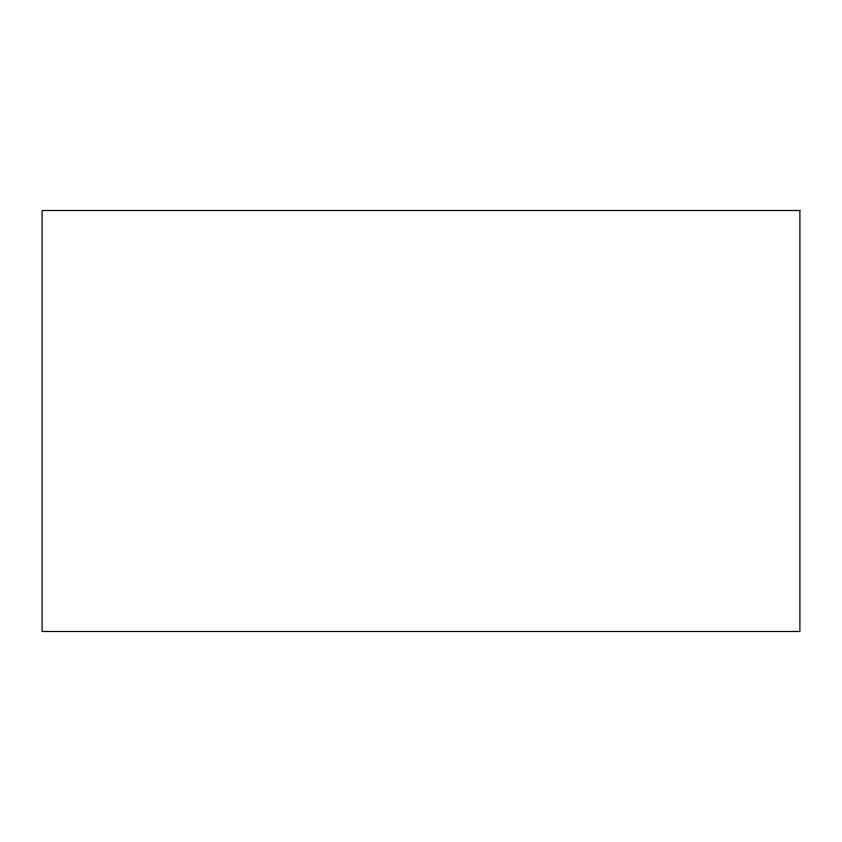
<?xml version="1.0" encoding="UTF-8"?>
<svg xmlns="http://www.w3.org/2000/svg" width="842" height="842" viewBox="0 0 842 842"><rect width="100%" height="100%" fill="white"/><g stroke="black" fill="none" stroke-linecap="round" stroke-linejoin="round"><path stroke-width="1.26" d="M799.9 210.5L42.1 210.5L42.1 631.5L799.9 631.5L799.9 210.5"/></g></svg>
